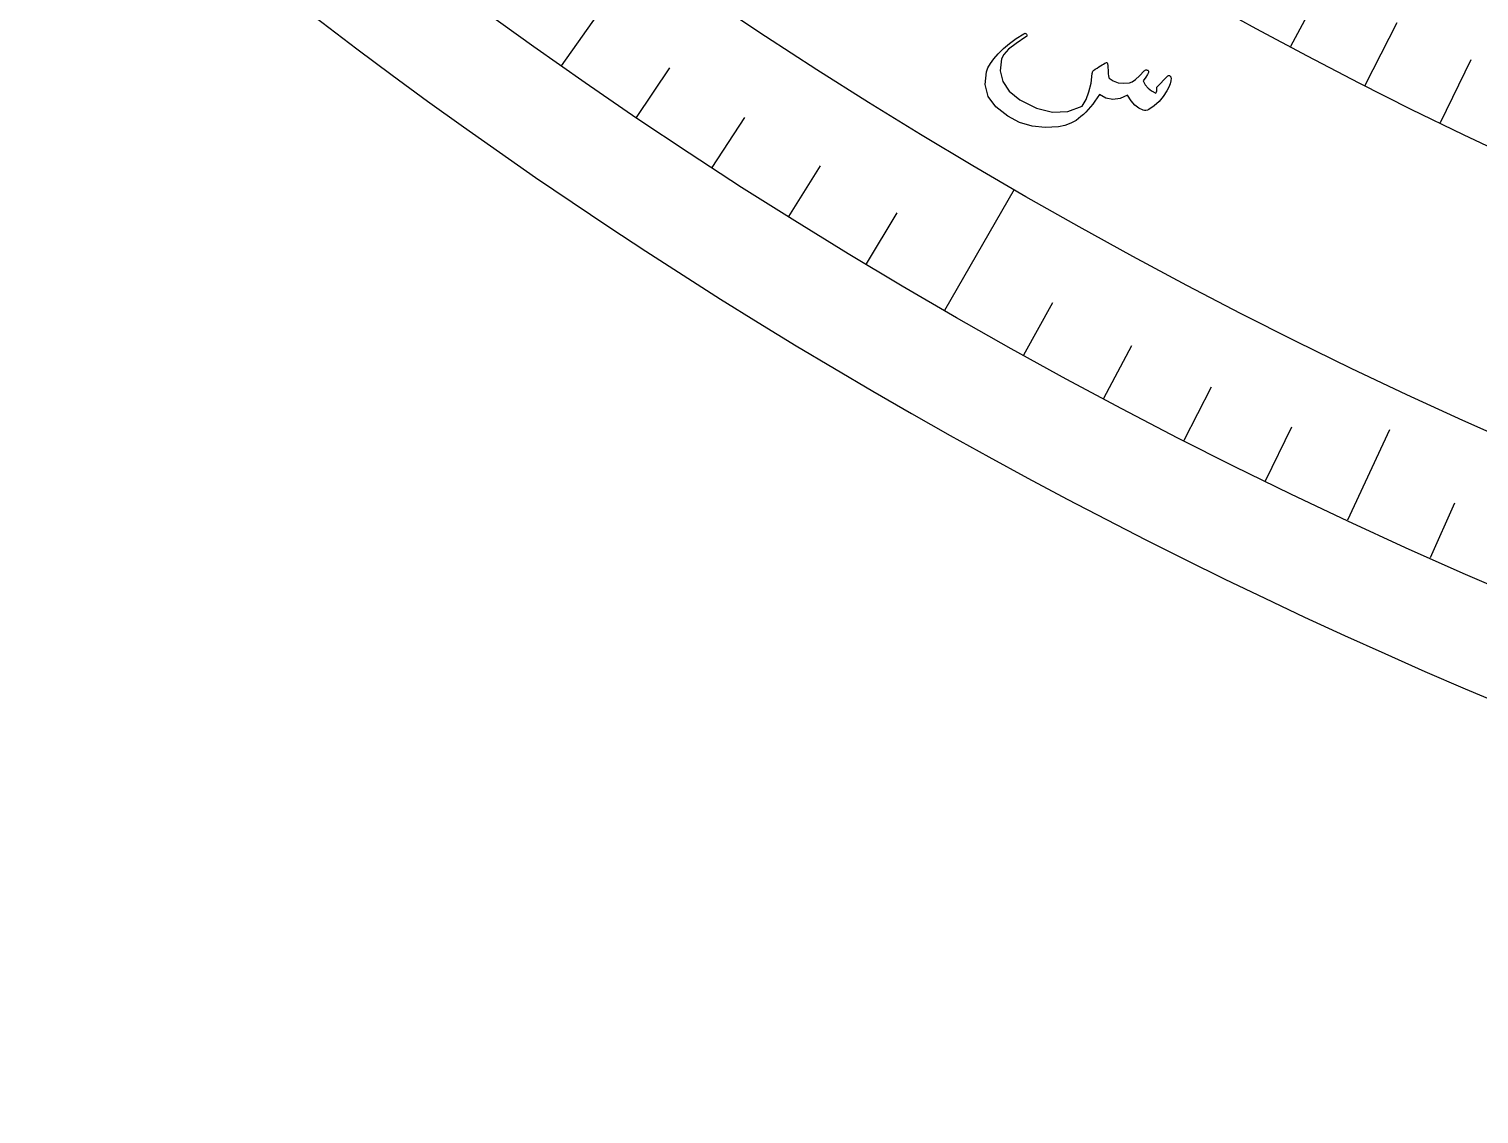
# Model space of a CAD drawing. Header units: millimetres. Extents: x -83 to 83, y -82 to 91.
# Drawn here: x -54.64 to -32.13, y -82.5 to -65.65 of the extents above; entities that cross this region are included whole.
import ezdxf

# ---------------------------------------------------------------- set-up
doc = ezdxf.new("R2010")
doc.units = ezdxf.units.MM
for name, color, linetype in [('CUT_OUTER', 1, 'Continuous'), ('ENGRAVE', 7, 'Continuous'), ('ENGRAVE_FINE', 8, 'Continuous'), ('TEXT', 5, 'Continuous')]:
    doc.layers.add(name, color=color, linetype=linetype)

msp = doc.modelspace()

# ---------------------------------------------------------------- linework, layer by layer
at = {"layer": 'CUT_OUTER'}
msp.add_arc((0, 0), 82.5, 179.648438, 0, dxfattribs=at)
at = {"layer": 'ENGRAVE'}
for points in [[(-46.3737, -66.2284), (-45.4864, -64.9613)], [(-40.425, -70.0182), (-39.3422, -68.1427)], [(-34.1687, -73.275), (-33.5149, -71.873)]]:
    msp.add_lwpolyline(points, dxfattribs=at)
for radius in [80.85, 80.85, 78.6844, 74.6625, 74.6625, 71.4862]:
    msp.add_circle((0, 0), radius, dxfattribs=at)
at = {"layer": 'ENGRAVE_FINE'}
for points in [[(-35.0519, -65.9231), (-34.5407, -64.9615)], [(-33.8961, -66.5248), (-33.4017, -65.5545)], [(-32.7299, -67.1062), (-32.2525, -66.1274)], [(-45.2107, -67.0277), (-44.6917, -66.2582)], [(-44.0341, -67.8065), (-43.5286, -67.0281)], [(-42.844, -68.5647), (-42.3521, -67.7776)], [(-41.6408, -69.302), (-41.1628, -68.5064)], [(-39.1969, -70.713), (-38.7469, -69.9012)], [(-37.9568, -71.3863), (-37.521, -70.5668)], [(-36.7051, -72.0379), (-36.2838, -71.2109)], [(-35.4423, -72.6675), (-35.0354, -71.8333)], [(-32.8847, -73.8602), (-32.5072, -73.0123)]]:
    msp.add_lwpolyline(points, dxfattribs=at)
at = {"layer": 'TEXT'}
msp.add_lwpolyline([(-36.9734, -66.39), (-36.9625, -66.3811), (-36.9522, -66.3762), (-36.9423, -66.3753), (-36.933, -66.3783), (-36.9229, -66.3857), (-36.9159, -66.3947), (-36.9119, -66.4054), (-36.911, -66.4179), (-36.9144, -66.4586), (-36.9263, -66.5048), (-36.9467, -66.5566), (-36.9757, -66.6138), (-37.0322, -66.7021), (-37.0976, -66.7796), (-37.1718, -66.8462), (-37.255, -66.9018), (-37.2791, -66.9129), (-37.3022, -66.919), (-37.3242, -66.9202), (-37.3451, -66.9164), (-37.4111, -66.8849), (-37.4733, -66.8353), (-37.5318, -66.7677), (-37.5865, -66.6819), (-37.7031, -66.7349), (-37.8147, -66.7507), (-37.9214, -66.7293), (-38.023, -66.6709), (-38.0574, -66.7236), (-38.0922, -66.7734), (-38.1272, -66.8202), (-38.1625, -66.8641), (-38.1982, -66.9054), (-38.2346, -66.9443), (-38.2717, -66.981), (-38.3094, -67.0153), (-38.3845, -67.0732), (-38.4675, -67.1189), (-38.5583, -67.1522), (-38.657, -67.1733), (-38.867, -67.1855), (-39.0689, -67.1623), (-39.2623, -67.1038), (-39.4472, -67.01), (-39.632, -66.8647), (-39.7486, -66.7007), (-39.797, -66.5184), (-39.7774, -66.318), (-39.7536, -66.2557), (-39.7154, -66.1883), (-39.6626, -66.1157), (-39.5954, -66.0378), (-39.514, -65.9572), (-39.4205, -65.8785), (-39.3149, -65.8019), (-39.1971, -65.7273), (-39.1888, -65.7231), (-39.1806, -65.7215), (-39.1727, -65.7223), (-39.1649, -65.7256), (-39.1581, -65.7306), (-39.153, -65.7362), (-39.1496, -65.7426), (-39.148, -65.7496), (-39.149, -65.7579), (-39.1521, -65.7653), (-39.1574, -65.772), (-39.1647, -65.7778), (-39.3181, -65.8791), (-39.4323, -65.9696), (-39.507, -66.0493), (-39.5422, -66.1183), (-39.5644, -66.3036), (-39.525, -66.4712), (-39.4239, -66.6212), (-39.2609, -66.753), (-39.0015, -66.8838), (-38.7529, -66.9442), (-38.5156, -66.9344), (-38.2901, -66.8546), (-38.2312, -66.7506), (-38.1854, -66.6312), (-38.1528, -66.4966), (-38.1332, -66.3467), (-38.1325, -66.3308), (-38.1295, -66.3179), (-38.1244, -66.3079), (-38.1172, -66.3009), (-38.0867, -66.2801), (-38.058, -66.2606), (-38.0309, -66.2426), (-38.0054, -66.2259), (-37.9819, -66.211), (-37.9603, -66.1981), (-37.9409, -66.1873), (-37.9234, -66.1785), (-37.9147, -66.1755), (-37.9076, -66.1763), (-37.9023, -66.1809), (-37.8987, -66.1892), (-37.8975, -66.1946), (-37.8962, -66.2027), (-37.8946, -66.2134), (-37.8929, -66.2269), (-37.8913, -66.2428), (-37.8902, -66.261), (-37.8895, -66.2816), (-37.8893, -66.3044), (-37.8878, -66.3491), (-37.8844, -66.3828), (-37.8789, -66.4056), (-37.8716, -66.4175), (-37.8075, -66.4615), (-37.7337, -66.4883), (-37.6501, -66.4977), (-37.5568, -66.4899), (-37.5151, -66.4732), (-37.4628, -66.4369), (-37.3999, -66.3808), (-37.3264, -66.305), (-37.3194, -66.2979), (-37.3112, -66.2931), (-37.3017, -66.2907), (-37.2911, -66.2907), (-37.2819, -66.292), (-37.2741, -66.2951), (-37.2677, -66.3), (-37.2627, -66.3067), (-37.262, -66.3284), (-37.2754, -66.3611), (-37.303, -66.4045), (-37.3448, -66.4588), (-37.3106, -66.5203), (-37.2665, -66.5728), (-37.2127, -66.6161), (-37.149, -66.6504), (-37.1392, -66.6309), (-37.133, -66.6141), (-37.1305, -66.5999), (-37.1315, -66.5885), (-37.1336, -66.5771), (-37.1332, -66.5671), (-37.1301, -66.5585), (-37.1245, -66.5515)], close=True, dxfattribs=at)

doc.saveas('drawing.dxf')
